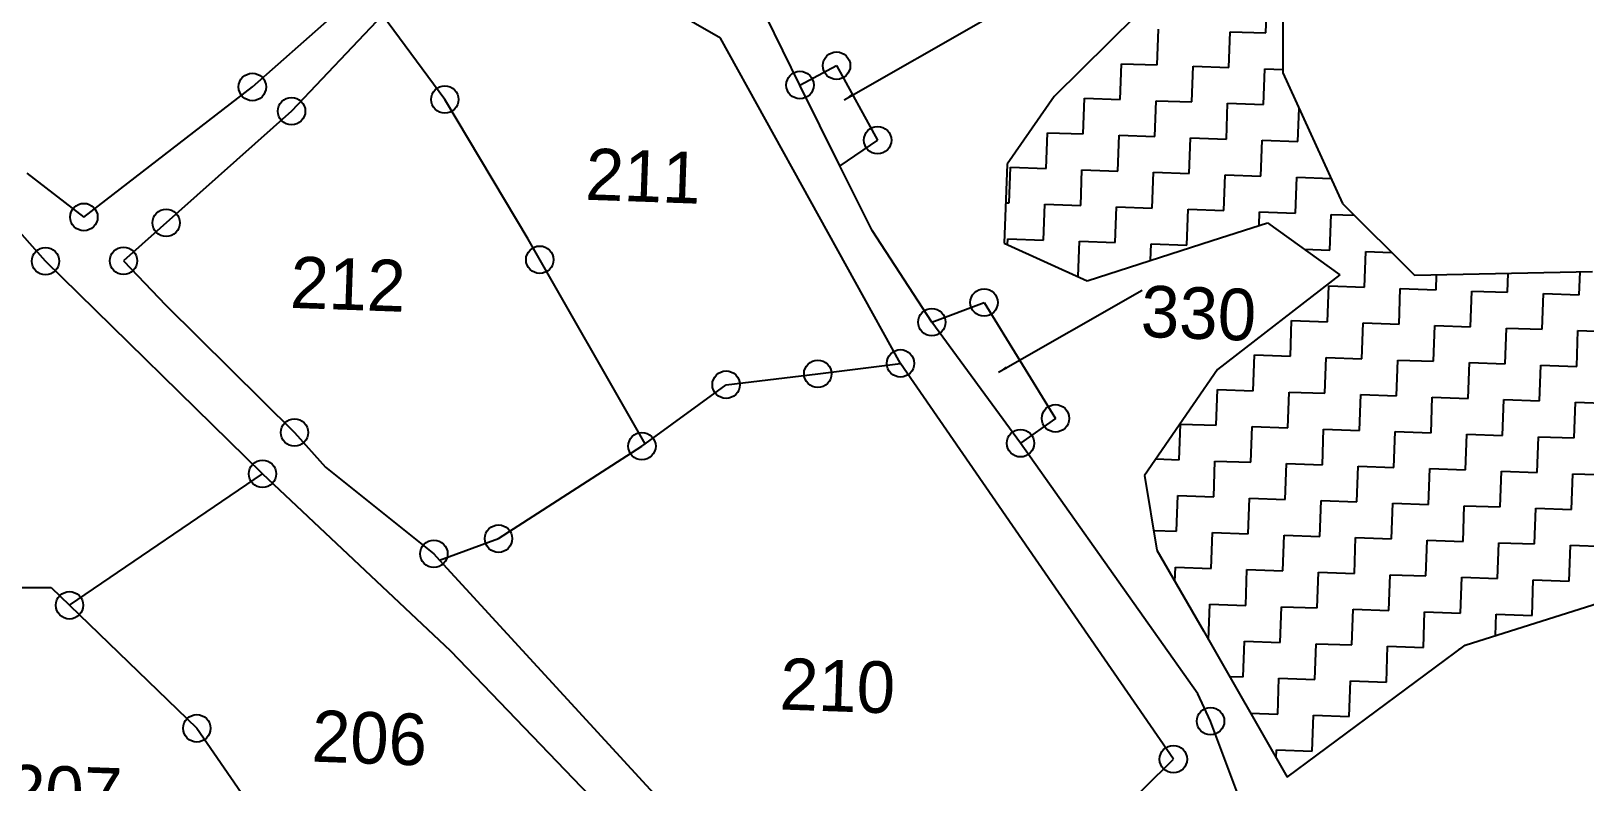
# Model space of a CAD drawing. Header units: metres. Extents: x 287345 to 291891, y 1993918 to 1999987.
# Drawn here: x 289180.4 to 289616.9, y 1997321 to 1997532 of the extents above; entities that cross this region are included whole.
import ezdxf
from ezdxf.enums import TextEntityAlignment as Align

# ---------------------------------------------------------------- set-up
doc = ezdxf.new("R2010")
doc.units = ezdxf.units.M
doc.header["$MEASUREMENT"] = 0
for name, color, linetype in [('POLY_HATCH', 12, 'Continuous'), ('POLY_PARCEL', 6, 'Continuous'), ('POLY_ROAD', 30, 'Continuous'), ('TEXT_PARCEL', 7, 'Continuous')]:
    doc.layers.add(name, color=color, linetype=linetype)
doc.styles.get("Standard").update_dxf_attribs({"font": 'arial.ttf'})
doc.styles.add('TEXT_MAP', font='')
doc.styles.get('TEXT_MAP').set_extended_font_data('Kruti Dev 050')
doc.dimstyles.get("Standard").update_dxf_attribs({"dimtxt": 0.18, "dimasz": 0.18, "dimexe": 0.18, "dimexo": 0.0625, "dimgap": 0.09, "dimtad": 0, "dimtih": 1, "dimtoh": 1, "dimdec": 4, "dimzin": 0, "dimdsep": 46, "dimtxsty": 'Standard', "dimcen": 0.09, "dimadec": 0, "dimazin": 0, "dimtfac": 1, "dimtdec": 4, "dimtofl": 0, "dimtmove": 0, "dimatfit": 3, "dimfxl": 1, "dimtolj": 1, "dimtzin": 0, "dimarcsym": 0})

msp = doc.modelspace()

# ---------------------------------------------------------------- linework, layer by layer
for centre in [(289406.71, 1997522.28), (289242.59, 1997516.29), (289296.66, 1997512.79), (289396.43, 1997516.84), (289253.62, 1997509.48), (289418.25, 1997501.33), (289195.28, 1997479.74), (289218.39, 1997478.13), (289184.49, 1997467.36), (289206.4, 1997467.45), (289323.33, 1997467.75), (289448.13, 1997455.71), (289433.45, 1997450.21), (289424.67, 1997438.62), (289401.42, 1997435.7), (289375.66, 1997432.63), (289468.21, 1997423.17), (289254.45, 1997419.19), (289352.04, 1997415.35), (289458.38, 1997416.17), (289245.45, 1997407.58), (289311.76, 1997389.36), (289293.6, 1997385.1), (289191.21, 1997370.63), (289511.77, 1997338.08), (289227.01, 1997336.06), (289501.31, 1997327.37)]:
    msp.add_circle(centre, 3.85)
at = {"layer": 'POLY_HATCH'}
for p, q in [((289532.13, 1997560.59), (289532.09, 1997520.29)), ((289490.85, 1997536.4), (289467.8, 1997513.6)), ((289532.09, 1997520.29), (289548.87, 1997483.57)), ((289467.8, 1997513.6), (289454.61, 1997494.61)), ((289454.61, 1997494.61), (289453.82, 1997472.4)), ((289548.87, 1997483.57), (289569.01, 1997463.4)), ((289512.25, 1997473.12), (289527.72, 1997478.13)), ((289527.72, 1997478.13), (289548.06, 1997463.51)), ((289477.09, 1997461.85), (289512.25, 1997473.12)), ((289453.82, 1997472.4), (289477.09, 1997461.85)), ((289569.01, 1997463.4), (289619.1, 1997464.41)), ((289548.06, 1997463.51), (289513.75, 1997436.93)), ((289513.75, 1997436.93), (289493.23, 1997407.09)), ((289493.23, 1997407.09), (289496.66, 1997386.12)), ((289496.66, 1997386.12), (289509.76, 1997363.42)), ((289583.31, 1997359.43), (289622.68, 1997371.93)), ((289509.76, 1997363.42), (289533.33, 1997322.29)), ((289533.33, 1997322.29), (289583.31, 1997359.43))]:
    msp.add_line(p, q, dxfattribs=at)
at = {"layer": 'POLY_HATCH', "linetype": 'Continuous'}
for p, q in [((289527.33, 1997531.47), (289527.69, 1997541.52)), ((289496.81, 1997522.48), (289497.17, 1997532.54)), ((289516.92, 1997521.77), (289517.28, 1997531.83)), ((289517.28, 1997531.83), (289527.33, 1997531.47)), ((289486.4, 1997512.78), (289486.76, 1997522.84)), ((289486.76, 1997522.84), (289496.81, 1997522.48)), ((289506.51, 1997512.07), (289506.87, 1997522.13)), ((289506.87, 1997522.13), (289516.92, 1997521.77)), ((289526.62, 1997511.36), (289526.98, 1997521.42)), ((289526.98, 1997521.42), (289532.09, 1997521.23)), ((289475.99, 1997503.09), (289476.35, 1997513.14)), ((289476.35, 1997513.14), (289486.4, 1997512.78)), ((289496.1, 1997502.37), (289496.46, 1997512.43)), ((289496.46, 1997512.43), (289506.51, 1997512.07)), ((289516.21, 1997501.66), (289516.57, 1997511.72)), ((289516.57, 1997511.72), (289526.62, 1997511.36)), ((289536.32, 1997500.95), (289536.65, 1997510.31)), ((289465.58, 1997493.39), (289465.94, 1997503.44)), ((289465.94, 1997503.44), (289475.99, 1997503.09)), ((289485.69, 1997492.67), (289486.05, 1997502.73)), ((289486.05, 1997502.73), (289496.1, 1997502.37)), ((289505.8, 1997491.96), (289506.16, 1997502.02)), ((289506.16, 1997502.02), (289516.21, 1997501.66)), ((289525.91, 1997491.25), (289526.27, 1997501.31)), ((289526.27, 1997501.31), (289536.32, 1997500.95)), ((289455.17, 1997483.69), (289455.53, 1997493.74)), ((289455.53, 1997493.74), (289465.58, 1997493.39)), ((289475.28, 1997482.98), (289475.64, 1997493.03)), ((289475.64, 1997493.03), (289485.69, 1997492.67)), ((289495.39, 1997482.26), (289495.75, 1997492.32)), ((289495.75, 1997492.32), (289505.8, 1997491.96)), ((289515.5, 1997481.55), (289515.86, 1997491.61)), ((289515.86, 1997491.61), (289525.91, 1997491.25)), ((289535.61, 1997480.84), (289535.97, 1997490.9)), ((289535.97, 1997490.9), (289545.68, 1997490.55)), ((289454.23, 1997483.72), (289455.17, 1997483.69)), ((289464.87, 1997473.28), (289465.23, 1997483.33)), ((289465.23, 1997483.33), (289475.28, 1997482.98)), ((289484.98, 1997472.57), (289485.34, 1997482.62)), ((289485.34, 1997482.62), (289495.39, 1997482.26)), ((289505.09, 1997471.85), (289505.45, 1997481.91)), ((289505.45, 1997481.91), (289515.5, 1997481.55)), ((289525.42, 1997477.38), (289525.55, 1997481.2)), ((289525.55, 1997481.2), (289535.61, 1997480.84)), ((289545.31, 1997470.43), (289545.66, 1997480.49)), ((289545.66, 1997480.49), (289552.18, 1997480.26)), ((289454.76, 1997471.98), (289454.82, 1997473.63)), ((289454.82, 1997473.63), (289464.87, 1997473.28)), ((289474.58, 1997462.99), (289474.93, 1997472.92)), ((289474.93, 1997472.92), (289484.98, 1997472.57)), ((289494.87, 1997467.55), (289495.04, 1997472.21)), ((289495.04, 1997472.21), (289505.09, 1997471.85)), ((289538.07, 1997470.69), (289545.31, 1997470.43)), ((289555.01, 1997460.02), (289555.36, 1997470.08)), ((289555.36, 1997470.08), (289562.6, 1997469.82)), ((289615.33, 1997457.89), (289615.56, 1997464.34)), ((289544.6, 1997450.32), (289544.95, 1997460.38)), ((289544.95, 1997460.38), (289555.01, 1997460.02)), ((289575.12, 1997459.31), (289575.27, 1997463.53)), ((289595.22, 1997458.6), (289595.41, 1997463.93)), ((289564.71, 1997449.61), (289565.06, 1997459.67)), ((289565.06, 1997459.67), (289575.12, 1997459.31)), ((289584.81, 1997448.9), (289585.17, 1997458.95)), ((289585.17, 1997458.95), (289595.22, 1997458.6)), ((289604.92, 1997448.19), (289605.28, 1997458.24)), ((289605.28, 1997458.24), (289615.33, 1997457.89)), ((289534.19, 1997440.62), (289534.54, 1997450.68)), ((289534.54, 1997450.68), (289544.6, 1997450.32)), ((289554.3, 1997439.91), (289554.65, 1997449.97)), ((289554.65, 1997449.97), (289564.71, 1997449.61)), ((289574.4, 1997439.2), (289574.76, 1997449.25)), ((289574.76, 1997449.25), (289584.81, 1997448.9)), ((289594.51, 1997438.49), (289594.87, 1997448.54)), ((289594.87, 1997448.54), (289604.92, 1997448.19)), ((289614.62, 1997437.78), (289614.98, 1997447.83)), ((289614.98, 1997447.83), (289625.03, 1997447.48)), ((289523.78, 1997430.92), (289524.13, 1997440.98)), ((289524.13, 1997440.98), (289534.19, 1997440.62)), ((289543.88, 1997430.21), (289544.24, 1997440.27)), ((289544.24, 1997440.27), (289554.3, 1997439.91)), ((289563.99, 1997429.5), (289564.35, 1997439.56)), ((289564.35, 1997439.56), (289574.4, 1997439.2)), ((289584.1, 1997428.79), (289584.46, 1997438.84)), ((289584.46, 1997438.84), (289594.51, 1997438.49)), ((289604.21, 1997428.08), (289604.57, 1997438.13)), ((289604.57, 1997438.13), (289614.62, 1997437.78)), ((289513.37, 1997421.23), (289513.72, 1997431.28)), ((289513.72, 1997431.28), (289523.78, 1997430.92)), ((289533.47, 1997420.51), (289533.83, 1997430.57)), ((289533.83, 1997430.57), (289543.88, 1997430.21)), ((289553.58, 1997419.8), (289553.94, 1997429.86)), ((289553.94, 1997429.86), (289563.99, 1997429.5)), ((289573.69, 1997419.09), (289574.05, 1997429.15)), ((289574.05, 1997429.15), (289584.1, 1997428.79)), ((289593.8, 1997418.38), (289594.16, 1997428.43)), ((289594.16, 1997428.43), (289604.21, 1997428.08)), ((289613.91, 1997417.67), (289614.27, 1997427.72)), ((289614.27, 1997427.72), (289624.32, 1997427.37)), ((289502.96, 1997411.53), (289503.31, 1997421.58)), ((289503.31, 1997421.58), (289513.37, 1997421.23)), ((289523.06, 1997410.82), (289523.42, 1997420.87)), ((289523.42, 1997420.87), (289533.47, 1997420.51)), ((289543.17, 1997410.1), (289543.53, 1997420.16)), ((289543.53, 1997420.16), (289553.58, 1997419.8)), ((289563.28, 1997409.39), (289563.64, 1997419.45)), ((289563.64, 1997419.45), (289573.69, 1997419.09)), ((289583.39, 1997408.68), (289583.75, 1997418.74)), ((289583.75, 1997418.74), (289593.8, 1997418.38)), ((289603.5, 1997407.97), (289603.86, 1997418.02)), ((289603.86, 1997418.02), (289613.91, 1997417.67)), ((289496.44, 1997411.76), (289502.96, 1997411.53)), ((289512.65, 1997401.12), (289513.01, 1997411.17)), ((289513.01, 1997411.17), (289523.06, 1997410.82)), ((289532.76, 1997400.41), (289533.12, 1997410.46)), ((289533.12, 1997410.46), (289543.17, 1997410.1)), ((289552.87, 1997399.69), (289553.23, 1997409.75)), ((289553.23, 1997409.75), (289563.28, 1997409.39)), ((289572.98, 1997398.98), (289573.34, 1997409.04)), ((289573.34, 1997409.04), (289583.39, 1997408.68)), ((289593.09, 1997398.27), (289593.45, 1997408.33)), ((289593.45, 1997408.33), (289603.5, 1997407.97)), ((289613.2, 1997397.56), (289613.55, 1997407.61)), ((289613.55, 1997407.61), (289623.61, 1997407.26)), ((289502.24, 1997391.42), (289502.6, 1997401.47)), ((289502.6, 1997401.47), (289512.65, 1997401.12)), ((289522.35, 1997390.71), (289522.71, 1997400.76)), ((289522.71, 1997400.76), (289532.76, 1997400.41)), ((289542.46, 1997390), (289542.82, 1997400.05)), ((289542.82, 1997400.05), (289552.87, 1997399.69)), ((289562.57, 1997389.28), (289562.93, 1997399.34)), ((289562.93, 1997399.34), (289572.98, 1997398.98)), ((289582.68, 1997388.57), (289583.04, 1997398.63)), ((289583.04, 1997398.63), (289593.09, 1997398.27)), ((289602.79, 1997387.86), (289603.14, 1997397.92)), ((289603.14, 1997397.92), (289613.2, 1997397.56)), ((289495.75, 1997391.65), (289502.24, 1997391.42)), ((289511.94, 1997381.01), (289512.3, 1997391.06)), ((289512.3, 1997391.06), (289522.35, 1997390.71)), ((289532.05, 1997380.3), (289532.41, 1997390.35)), ((289532.41, 1997390.35), (289542.46, 1997390)), ((289552.16, 1997379.59), (289552.52, 1997389.64)), ((289552.52, 1997389.64), (289562.57, 1997389.28)), ((289572.27, 1997378.87), (289572.63, 1997388.93)), ((289572.63, 1997388.93), (289582.68, 1997388.57)), ((289592.38, 1997378.16), (289592.73, 1997388.22)), ((289592.73, 1997388.22), (289602.79, 1997387.86)), ((289612.49, 1997377.45), (289612.84, 1997387.5)), ((289612.84, 1997387.5), (289622.9, 1997387.15)), ((289501.74, 1997377.3), (289501.89, 1997381.36)), ((289501.89, 1997381.36), (289511.94, 1997381.01)), ((289521.64, 1997370.6), (289522, 1997380.65)), ((289522, 1997380.65), (289532.05, 1997380.3)), ((289541.75, 1997369.89), (289542.11, 1997379.94)), ((289542.11, 1997379.94), (289552.16, 1997379.59)), ((289561.86, 1997369.17), (289562.21, 1997379.23)), ((289562.21, 1997379.23), (289572.27, 1997378.87)), ((289581.97, 1997368.46), (289582.32, 1997378.52)), ((289582.32, 1997378.52), (289592.38, 1997378.16)), ((289602.08, 1997367.75), (289602.43, 1997377.81)), ((289602.43, 1997377.81), (289612.49, 1997377.45)), ((289511.23, 1997360.9), (289511.59, 1997370.95)), ((289511.59, 1997370.95), (289521.64, 1997370.6)), ((289531.34, 1997360.19), (289531.7, 1997370.24)), ((289531.7, 1997370.24), (289541.75, 1997369.89)), ((289551.45, 1997359.48), (289551.8, 1997369.53)), ((289551.8, 1997369.53), (289561.86, 1997369.17)), ((289571.56, 1997358.76), (289571.91, 1997368.82)), ((289571.91, 1997368.82), (289581.97, 1997368.46)), ((289591.81, 1997362.13), (289592.02, 1997368.11)), ((289592.02, 1997368.11), (289602.08, 1997367.75)), ((289511.2, 1997360.9), (289511.23, 1997360.9)), ((289520.93, 1997350.49), (289521.29, 1997360.54)), ((289521.29, 1997360.54), (289531.34, 1997360.19)), ((289541.04, 1997349.78), (289541.39, 1997359.83)), ((289541.39, 1997359.83), (289551.45, 1997359.48)), ((289561.15, 1997349.07), (289561.5, 1997359.12)), ((289561.5, 1997359.12), (289571.56, 1997358.76)), ((289581.6, 1997358.17), (289581.61, 1997358.41)), ((289581.61, 1997358.41), (289581.92, 1997358.4)), ((289517.09, 1997350.62), (289520.93, 1997350.49)), ((289530.63, 1997340.08), (289530.98, 1997350.13)), ((289530.98, 1997350.13), (289541.04, 1997349.78)), ((289550.74, 1997339.37), (289551.09, 1997349.42)), ((289551.09, 1997349.42), (289561.15, 1997349.07)), ((289522.98, 1997340.35), (289530.63, 1997340.08)), ((289540.33, 1997329.67), (289540.68, 1997339.72)), ((289540.68, 1997339.72), (289550.74, 1997339.37)), ((289530.19, 1997327.76), (289530.27, 1997330.02)), ((289530.27, 1997330.02), (289540.33, 1997329.67))]:
    msp.add_line(p, q, dxfattribs=at)
at = {"layer": 'POLY_PARCEL'}
for p, q in [((289296.66, 1997512.79), (289279.18, 1997536.45)), ((289396.43, 1997516.84), (289406.71, 1997522.28)), ((289406.71, 1997522.28), (289418.25, 1997501.33)), ((289320.04, 1997473.5), (289296.66, 1997512.79)), ((289418.25, 1997501.33), (289407.67, 1997494.13)), ((289352.93, 1997415.99), (289320.04, 1997473.5)), ((289433.45, 1997450.21), (289448.13, 1997455.71)), ((289448.13, 1997455.71), (289468.21, 1997423.17)), ((289401.42, 1997435.7), (289424.67, 1997438.62)), ((289375.66, 1997432.63), (289401.42, 1997435.7)), ((289352.93, 1997415.99), (289375.66, 1997432.63)), ((289468.21, 1997423.17), (289458.38, 1997416.17)), ((289311.76, 1997389.36), (289352.04, 1997415.35)), ((289352.04, 1997415.35), (289352.93, 1997415.99)), ((289191.21, 1997370.63), (289245.45, 1997407.58)), ((289295.21, 1997383.35), (289311.76, 1997389.36)), ((289163.36, 1997375.63), (289186.06, 1997375.59)), ((289186.06, 1997375.59), (289191.21, 1997370.63)), ((289191.21, 1997370.63), (289227.01, 1997336.06)), ((289227.01, 1997336.06), (289257.76, 1997291.5))]:
    msp.add_line(p, q, dxfattribs=at)
at = {"layer": 'POLY_ROAD'}
for p, q in [((289374.1, 1997529.99), (289334.08, 1997553.25)), ((289242.59, 1997516.29), (289273.17, 1997543.38)), ((289279.18, 1997536.45), (289253.62, 1997509.48)), ((289396.43, 1997516.84), (289386.8, 1997536.29)), ((289424.67, 1997438.62), (289374.1, 1997529.99)), ((289407.67, 1997494.13), (289396.43, 1997516.84)), ((289195.28, 1997479.74), (289242.59, 1997516.29)), ((289253.62, 1997509.48), (289206.4, 1997467.45)), ((289184.49, 1997467.36), (289155.11, 1997500.33)), ((289179.29, 1997492.04), (289195.28, 1997479.74)), ((289416.67, 1997475.95), (289407.67, 1997494.13)), ((289433.45, 1997450.21), (289416.67, 1997475.95)), ((289245.45, 1997407.58), (289184.49, 1997467.36)), ((289206.4, 1997467.45), (289218.32, 1997454.96)), ((289218.32, 1997454.96), (289254.45, 1997419.19)), ((289458.38, 1997416.17), (289433.45, 1997450.21)), ((289501.31, 1997327.37), (289424.67, 1997438.62)), ((289254.45, 1997419.19), (289263.11, 1997409.47)), ((289508.16, 1997345.73), (289458.38, 1997416.17)), ((289298.33, 1997357.7), (289245.45, 1997407.58)), ((289263.11, 1997409.47), (289293.6, 1997385.1)), ((289293.6, 1997385.1), (289295.21, 1997383.35)), ((289295.21, 1997383.35), (289360.62, 1997312.02)), ((289341.97, 1997312.31), (289298.33, 1997357.7)), ((289511.77, 1997338.08), (289508.16, 1997345.73)), ((289536.18, 1997272.66), (289511.77, 1997338.08)), ((289470.31, 1997296.84), (289501.31, 1997327.37))]:
    msp.add_line(p, q, dxfattribs=at)

# ---------------------------------------------------------------- texts
at = {"layer": 'TEXT_PARCEL', "style": 'TEXT_MAP'}
for s, p in [('211', (289352.4, 1997491.39)), ('212', (289269.47, 1997461.01)), ('330', (289508.42, 1997452.75)), ('210', (289407, 1997348.04)), ('206', (289275.51, 1997333.39)), ('207', (289189.79, 1997318.16))]:
    msp.add_text(s, height=14.488, rotation=357.9734, dxfattribs=at).set_placement(p, align=Align.MIDDLE)

# ---------------------------------------------------------------- leaders
for points in [[(289408.84, 1997512.71), (289449.16, 1997535.75)], [(289452.21, 1997436.16), (289492.53, 1997459.2)]]:
    msp.add_leader(points, dimstyle='Standard', override={"dimtxt": 2.5, "dimasz": 2.5, "dimexe": 1.25, "dimexo": 0.625, "dimgap": 0.625, "dimtad": 1, "dimtih": 0, "dimtoh": 0, "dimzin": 8, "dimcen": 2.5, "dimtofl": 1})

doc.saveas('drawing.dxf')
